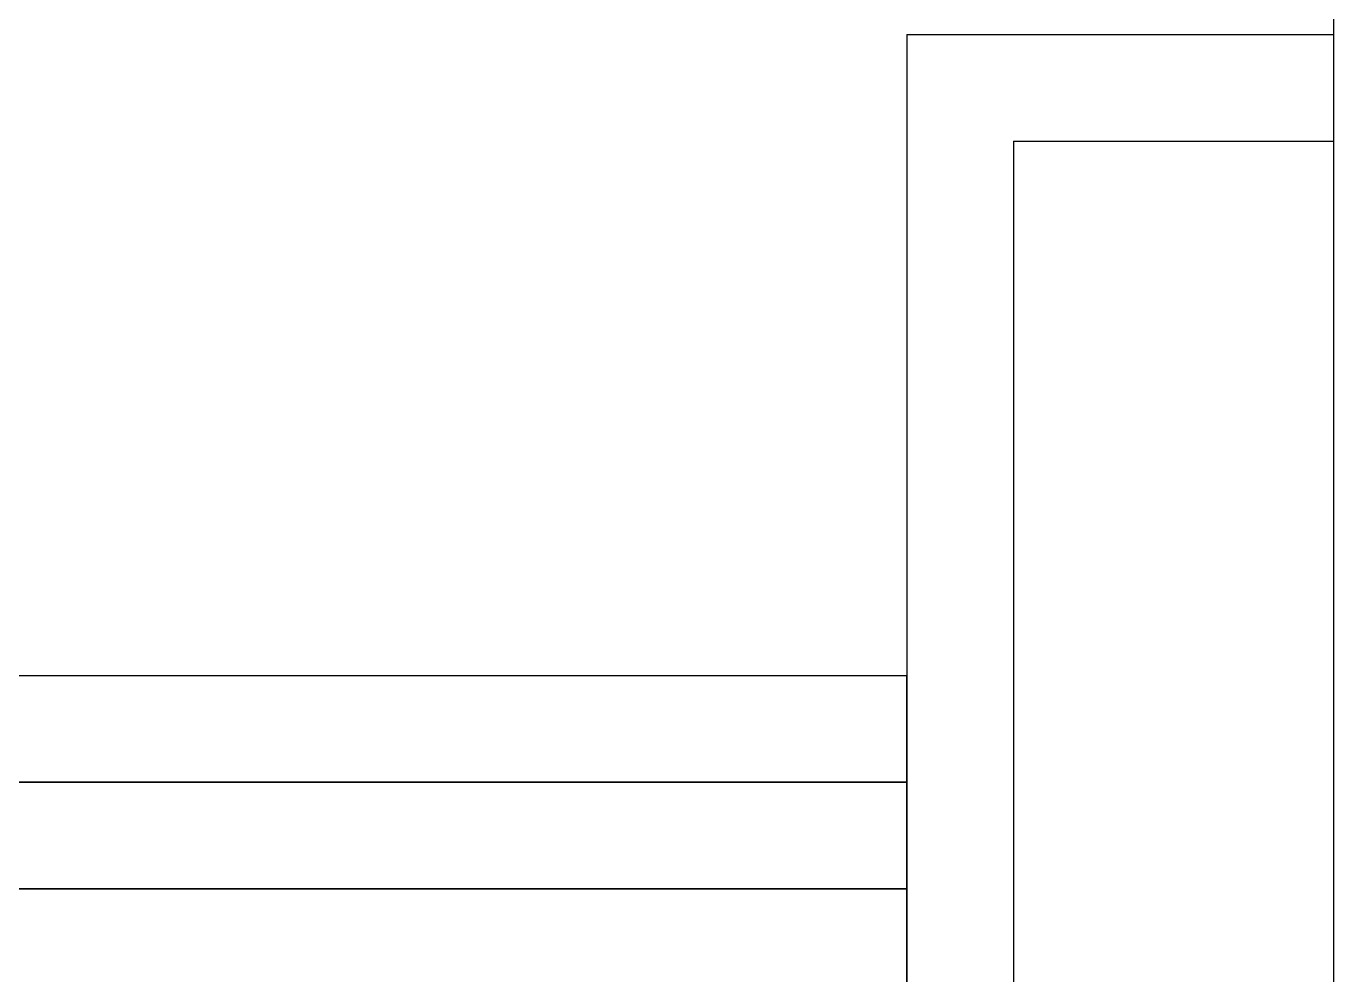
# Model space of a CAD drawing. Extents: x -19 to 297, y 0 to 420.
# Drawn here: x 194.79 to 200.92, y 218.87 to 223.31 of the extents above; entities that cross this region are included whole.
import ezdxf

# ---------------------------------------------------------------- set-up
doc = ezdxf.new("R2010")
doc.units = 0
doc.header["$MEASUREMENT"] = 0
doc.linetypes.add('K5LT_BASIC', pattern=[0])
doc.layers.add('Системный слой', color=7, linetype='Continuous')

# ---------------------------------------------------------------- blocks, each defined once
blk = doc.blocks.new('*U')
at = {"layer": 'Системный слой', "color": 5, "linetype": 'K5LT_BASIC'}
for p, q in [((188.9166, 220.2684), (198.9166, 220.2684)), ((198.9166, 220.2684), (198.9166, 219.7684)), ((188.9166, 219.7684), (198.9166, 219.7684)), ((198.9166, 219.7684), (188.9166, 219.7684)), ((198.9166, 219.7684), (198.9166, 219.2684)), ((188.9166, 219.2684), (198.9166, 219.2684)), ((198.9166, 219.2684), (188.9166, 219.2684)), ((198.9166, 219.2684), (198.9166, 218.7684))]:
    blk.add_line(p, q, dxfattribs=at)

msp = doc.modelspace()

# ---------------------------------------------------------------- linework, layer by layer
at = {"layer": 'Системный слой', "color": 5, "linetype": 'K5LT_BASIC'}
for p, q in [((200.9168, 205.7688), (200.9168, 225.7688)), ((198.9166, 223.2684), (198.9166, 217.7684)), ((198.9166, 223.2684), (200.9167, 223.2684)), ((199.4166, 222.7684), (199.4166, 214.7104)), ((199.4166, 222.7684), (200.9167, 222.7684)), ((198.9166, 213.7684), (198.9166, 220.2684))]:
    msp.add_line(p, q, dxfattribs=at)

# ---------------------------------------------------------------- block references
at = {"layer": 'Системный слой'}
msp.add_blockref('*U', (0, 0), dxfattribs=at)
msp.add_blockref('*U', (0, 0), dxfattribs=at)
msp.add_blockref('*U', (0, 0), dxfattribs=at)
msp.add_blockref('*U', (0, 0), dxfattribs=at)
msp.add_blockref('*U', (0, 0), dxfattribs=at)
msp.add_blockref('*U', (0, 0), dxfattribs=at)
msp.add_blockref('*U', (0, 0), dxfattribs=at)
msp.add_blockref('*U', (0, 0), dxfattribs=at)
msp.add_blockref('*U', (0, 0), dxfattribs=at)
msp.add_blockref('*U', (0, 0), dxfattribs=at)
msp.add_blockref('*U', (0, 0), dxfattribs=at)
msp.add_blockref('*U', (0, 0), dxfattribs=at)
msp.add_blockref('*U', (0, 0), dxfattribs=at)
msp.add_blockref('*U', (0, 0), dxfattribs=at)
msp.add_blockref('*U', (0, 0), dxfattribs=at)
msp.add_blockref('*U', (0, 0), dxfattribs=at)
msp.add_blockref('*U', (0, 0), dxfattribs=at)
msp.add_blockref('*U', (0, 0), dxfattribs=at)
msp.add_blockref('*U', (0, 0), dxfattribs=at)
msp.add_blockref('*U', (0, 0), dxfattribs=at)
msp.add_blockref('*U', (0, 0), dxfattribs=at)
msp.add_blockref('*U', (0, 0), dxfattribs=at)
msp.add_blockref('*U', (0, 0), dxfattribs=at)
msp.add_blockref('*U', (0, 0), dxfattribs=at)
msp.add_blockref('*U', (0, 0), dxfattribs=at)
msp.add_blockref('*U', (0, 0), dxfattribs=at)
msp.add_blockref('*U', (0, 0), dxfattribs=at)
msp.add_blockref('*U', (0, 0), dxfattribs=at)
msp.add_blockref('*U', (0, 0), dxfattribs=at)
msp.add_blockref('*U', (0, 0), dxfattribs=at)
msp.add_blockref('*U', (0, 0), dxfattribs=at)
msp.add_blockref('*U', (0, 0), dxfattribs=at)
msp.add_blockref('*U', (0, 0), dxfattribs=at)
msp.add_blockref('*U', (0, 0), dxfattribs=at)
msp.add_blockref('*U', (0, 0), dxfattribs=at)
msp.add_blockref('*U', (0, 0), dxfattribs=at)
msp.add_blockref('*U', (0, 0), dxfattribs=at)
msp.add_blockref('*U', (0, 0), dxfattribs=at)
msp.add_blockref('*U', (0, 0), dxfattribs=at)
msp.add_blockref('*U', (0, 0), dxfattribs=at)
msp.add_blockref('*U', (0, 0), dxfattribs=at)
msp.add_blockref('*U', (0, 0), dxfattribs=at)
msp.add_blockref('*U', (0, 0), dxfattribs=at)
msp.add_blockref('*U', (0, 0), dxfattribs=at)
msp.add_blockref('*U', (0, 0), dxfattribs=at)
msp.add_blockref('*U', (0, 0), dxfattribs=at)
msp.add_blockref('*U', (0, 0), dxfattribs=at)
msp.add_blockref('*U', (0, 0), dxfattribs=at)
msp.add_blockref('*U', (0, 0), dxfattribs=at)
msp.add_blockref('*U', (0, 0), dxfattribs=at)
msp.add_blockref('*U', (0, 0), dxfattribs=at)
msp.add_blockref('*U', (0, 0), dxfattribs=at)
msp.add_blockref('*U', (0, 0), dxfattribs=at)
msp.add_blockref('*U', (0, 0), dxfattribs=at)
msp.add_blockref('*U', (0, 0), dxfattribs=at)
msp.add_blockref('*U', (0, 0), dxfattribs=at)
msp.add_blockref('*U', (0, 0), dxfattribs=at)
msp.add_blockref('*U', (0, 0), dxfattribs=at)
msp.add_blockref('*U', (0, 0), dxfattribs=at)
msp.add_blockref('*U', (0, 0), dxfattribs=at)
msp.add_blockref('*U', (0, 0), dxfattribs=at)
msp.add_blockref('*U', (0, 0), dxfattribs=at)
msp.add_blockref('*U', (0, 0), dxfattribs=at)
msp.add_blockref('*U', (0, 0), dxfattribs=at)
msp.add_blockref('*U', (0, 0), dxfattribs=at)
msp.add_blockref('*U', (0, 0), dxfattribs=at)
msp.add_blockref('*U', (0, 0), dxfattribs=at)
msp.add_blockref('*U', (0, 0), dxfattribs=at)
msp.add_blockref('*U', (0, 0), dxfattribs=at)
msp.add_blockref('*U', (0, 0), dxfattribs=at)
msp.add_blockref('*U', (0, 0), dxfattribs=at)
msp.add_blockref('*U', (0, 0), dxfattribs=at)
msp.add_blockref('*U', (0, 0), dxfattribs=at)
msp.add_blockref('*U', (0, 0), dxfattribs=at)
msp.add_blockref('*U', (0, 0), dxfattribs=at)
msp.add_blockref('*U', (0, 0), dxfattribs=at)
msp.add_blockref('*U', (0, 0), dxfattribs=at)
msp.add_blockref('*U', (0, 0), dxfattribs=at)
msp.add_blockref('*U', (0, 0), dxfattribs=at)
msp.add_blockref('*U', (0, 0), dxfattribs=at)
msp.add_blockref('*U', (0, 0), dxfattribs=at)
msp.add_blockref('*U', (0, 0), dxfattribs=at)
msp.add_blockref('*U', (0, 0), dxfattribs=at)
msp.add_blockref('*U', (0, 0), dxfattribs=at)
msp.add_blockref('*U', (0, 0), dxfattribs=at)
msp.add_blockref('*U', (0, 0), dxfattribs=at)
msp.add_blockref('*U', (0, 0), dxfattribs=at)
msp.add_blockref('*U', (0, 0), dxfattribs=at)
msp.add_blockref('*U', (0, 0), dxfattribs=at)
msp.add_blockref('*U', (0, 0), dxfattribs=at)
msp.add_blockref('*U', (0, 0), dxfattribs=at)
msp.add_blockref('*U', (0, 0), dxfattribs=at)
msp.add_blockref('*U', (0, 0), dxfattribs=at)
msp.add_blockref('*U', (0, 0), dxfattribs=at)
msp.add_blockref('*U', (0, 0), dxfattribs=at)
msp.add_blockref('*U', (0, 0), dxfattribs=at)
msp.add_blockref('*U', (0, 0), dxfattribs=at)
msp.add_blockref('*U', (0, 0), dxfattribs=at)
msp.add_blockref('*U', (0, 0), dxfattribs=at)
msp.add_blockref('*U', (0, 0), dxfattribs=at)
msp.add_blockref('*U', (0, 0), dxfattribs=at)
msp.add_blockref('*U', (0, 0), dxfattribs=at)
msp.add_blockref('*U', (0, 0), dxfattribs=at)
msp.add_blockref('*U', (0, 0), dxfattribs=at)
msp.add_blockref('*U', (0, 0), dxfattribs=at)
msp.add_blockref('*U', (0, 0), dxfattribs=at)
msp.add_blockref('*U', (0, 0), dxfattribs=at)
msp.add_blockref('*U', (0, 0), dxfattribs=at)
msp.add_blockref('*U', (0, 0), dxfattribs=at)
msp.add_blockref('*U', (0, 0), dxfattribs=at)
msp.add_blockref('*U', (0, 0), dxfattribs=at)
msp.add_blockref('*U', (0, 0), dxfattribs=at)
msp.add_blockref('*U', (0, 0), dxfattribs=at)
msp.add_blockref('*U', (0, 0), dxfattribs=at)
msp.add_blockref('*U', (0, 0), dxfattribs=at)
msp.add_blockref('*U', (0, 0), dxfattribs=at)
msp.add_blockref('*U', (0, 0), dxfattribs=at)
msp.add_blockref('*U', (0, 0), dxfattribs=at)
msp.add_blockref('*U', (0, 0), dxfattribs=at)
msp.add_blockref('*U', (0, 0), dxfattribs=at)
msp.add_blockref('*U', (0, 0), dxfattribs=at)
msp.add_blockref('*U', (0, 0), dxfattribs=at)
msp.add_blockref('*U', (0, 0), dxfattribs=at)
msp.add_blockref('*U', (0, 0), dxfattribs=at)
msp.add_blockref('*U', (0, 0), dxfattribs=at)
msp.add_blockref('*U', (0, 0), dxfattribs=at)
msp.add_blockref('*U', (0, 0), dxfattribs=at)
msp.add_blockref('*U', (0, 0), dxfattribs=at)
msp.add_blockref('*U', (0, 0), dxfattribs=at)
msp.add_blockref('*U', (0, 0), dxfattribs=at)
msp.add_blockref('*U', (0, 0), dxfattribs=at)
msp.add_blockref('*U', (0, 0), dxfattribs=at)
msp.add_blockref('*U', (0, 0), dxfattribs=at)
msp.add_blockref('*U', (0, 0), dxfattribs=at)
msp.add_blockref('*U', (0, 0), dxfattribs=at)
msp.add_blockref('*U', (0, 0), dxfattribs=at)
msp.add_blockref('*U', (0, 0), dxfattribs=at)
msp.add_blockref('*U', (0, 0), dxfattribs=at)
msp.add_blockref('*U', (0, 0), dxfattribs=at)
msp.add_blockref('*U', (0, 0), dxfattribs=at)
msp.add_blockref('*U', (0, 0), dxfattribs=at)
msp.add_blockref('*U', (0, 0), dxfattribs=at)
msp.add_blockref('*U', (0, 0), dxfattribs=at)
msp.add_blockref('*U', (0, 0), dxfattribs=at)
msp.add_blockref('*U', (0, 0), dxfattribs=at)
msp.add_blockref('*U', (0, 0), dxfattribs=at)
msp.add_blockref('*U', (0, 0), dxfattribs=at)
msp.add_blockref('*U', (0, 0), dxfattribs=at)
msp.add_blockref('*U', (0, 0), dxfattribs=at)
msp.add_blockref('*U', (0, 0), dxfattribs=at)
msp.add_blockref('*U', (0, 0), dxfattribs=at)
msp.add_blockref('*U', (0, 0), dxfattribs=at)
msp.add_blockref('*U', (0, 0), dxfattribs=at)
msp.add_blockref('*U', (0, 0), dxfattribs=at)
msp.add_blockref('*U', (0, 0), dxfattribs=at)
msp.add_blockref('*U', (0, 0), dxfattribs=at)
msp.add_blockref('*U', (0, 0), dxfattribs=at)
msp.add_blockref('*U', (0, 0), dxfattribs=at)
msp.add_blockref('*U', (0, 0), dxfattribs=at)
msp.add_blockref('*U', (0, 0), dxfattribs=at)
msp.add_blockref('*U', (0, 0), dxfattribs=at)
msp.add_blockref('*U', (0, 0), dxfattribs=at)
msp.add_blockref('*U', (0, 0), dxfattribs=at)
msp.add_blockref('*U', (0, 0), dxfattribs=at)
msp.add_blockref('*U', (0, 0), dxfattribs=at)
msp.add_blockref('*U', (0, 0), dxfattribs=at)
msp.add_blockref('*U', (0, 0), dxfattribs=at)
msp.add_blockref('*U', (0, 0), dxfattribs=at)
msp.add_blockref('*U', (0, 0), dxfattribs=at)
msp.add_blockref('*U', (0, 0), dxfattribs=at)
msp.add_blockref('*U', (0, 0), dxfattribs=at)
msp.add_blockref('*U', (0, 0), dxfattribs=at)
msp.add_blockref('*U', (0, 0), dxfattribs=at)
msp.add_blockref('*U', (0, 0), dxfattribs=at)
msp.add_blockref('*U', (0, 0), dxfattribs=at)
msp.add_blockref('*U', (0, 0), dxfattribs=at)
msp.add_blockref('*U', (0, 0), dxfattribs=at)
msp.add_blockref('*U', (0, 0), dxfattribs=at)
msp.add_blockref('*U', (0, 0), dxfattribs=at)
msp.add_blockref('*U', (0, 0), dxfattribs=at)
msp.add_blockref('*U', (0, 0), dxfattribs=at)
msp.add_blockref('*U', (0, 0), dxfattribs=at)
msp.add_blockref('*U', (0, 0), dxfattribs=at)
msp.add_blockref('*U', (0, 0), dxfattribs=at)
msp.add_blockref('*U', (0, 0), dxfattribs=at)
msp.add_blockref('*U', (0, 0), dxfattribs=at)
msp.add_blockref('*U', (0, 0), dxfattribs=at)
msp.add_blockref('*U', (0, 0), dxfattribs=at)
msp.add_blockref('*U', (0, 0), dxfattribs=at)
msp.add_blockref('*U', (0, 0), dxfattribs=at)
msp.add_blockref('*U', (0, 0), dxfattribs=at)
msp.add_blockref('*U', (0, 0), dxfattribs=at)
msp.add_blockref('*U', (0, 0), dxfattribs=at)
msp.add_blockref('*U', (0, 0), dxfattribs=at)
msp.add_blockref('*U', (0, 0), dxfattribs=at)
msp.add_blockref('*U', (0, 0), dxfattribs=at)
msp.add_blockref('*U', (0, 0), dxfattribs=at)
msp.add_blockref('*U', (0, 0), dxfattribs=at)
msp.add_blockref('*U', (0, 0), dxfattribs=at)
msp.add_blockref('*U', (0, 0), dxfattribs=at)
msp.add_blockref('*U', (0, 0), dxfattribs=at)
msp.add_blockref('*U', (0, 0), dxfattribs=at)
msp.add_blockref('*U', (0, 0), dxfattribs=at)
msp.add_blockref('*U', (0, 0), dxfattribs=at)
msp.add_blockref('*U', (0, 0), dxfattribs=at)
msp.add_blockref('*U', (0, 0), dxfattribs=at)
msp.add_blockref('*U', (0, 0), dxfattribs=at)
msp.add_blockref('*U', (0, 0), dxfattribs=at)
msp.add_blockref('*U', (0, 0), dxfattribs=at)
msp.add_blockref('*U', (0, 0), dxfattribs=at)
msp.add_blockref('*U', (0, 0), dxfattribs=at)
msp.add_blockref('*U', (0, 0), dxfattribs=at)
msp.add_blockref('*U', (0, 0), dxfattribs=at)
msp.add_blockref('*U', (0, 0), dxfattribs=at)
msp.add_blockref('*U', (0, 0), dxfattribs=at)
msp.add_blockref('*U', (0, 0), dxfattribs=at)
msp.add_blockref('*U', (0, 0), dxfattribs=at)
msp.add_blockref('*U', (0, 0), dxfattribs=at)
msp.add_blockref('*U', (0, 0), dxfattribs=at)
msp.add_blockref('*U', (0, 0), dxfattribs=at)
msp.add_blockref('*U', (0, 0), dxfattribs=at)
msp.add_blockref('*U', (0, 0), dxfattribs=at)
msp.add_blockref('*U', (0, 0), dxfattribs=at)
msp.add_blockref('*U', (0, 0), dxfattribs=at)
msp.add_blockref('*U', (0, 0), dxfattribs=at)
msp.add_blockref('*U', (0, 0), dxfattribs=at)
msp.add_blockref('*U', (0, 0), dxfattribs=at)
msp.add_blockref('*U', (0, 0), dxfattribs=at)
msp.add_blockref('*U', (0, 0), dxfattribs=at)
msp.add_blockref('*U', (0, 0), dxfattribs=at)
msp.add_blockref('*U', (0, 0), dxfattribs=at)
msp.add_blockref('*U', (0, 0), dxfattribs=at)
msp.add_blockref('*U', (0, 0), dxfattribs=at)
msp.add_blockref('*U', (0, 0), dxfattribs=at)
msp.add_blockref('*U', (0, 0), dxfattribs=at)
msp.add_blockref('*U', (0, 0), dxfattribs=at)
msp.add_blockref('*U', (0, 0), dxfattribs=at)
msp.add_blockref('*U', (0, 0), dxfattribs=at)
msp.add_blockref('*U', (0, 0), dxfattribs=at)
msp.add_blockref('*U', (0, 0), dxfattribs=at)
msp.add_blockref('*U', (0, 0), dxfattribs=at)
msp.add_blockref('*U', (0, 0), dxfattribs=at)
msp.add_blockref('*U', (0, 0), dxfattribs=at)
msp.add_blockref('*U', (0, 0), dxfattribs=at)
msp.add_blockref('*U', (0, 0), dxfattribs=at)
msp.add_blockref('*U', (0, 0), dxfattribs=at)
msp.add_blockref('*U', (0, 0), dxfattribs=at)
msp.add_blockref('*U', (0, 0), dxfattribs=at)
msp.add_blockref('*U', (0, 0), dxfattribs=at)
msp.add_blockref('*U', (0, 0), dxfattribs=at)
msp.add_blockref('*U', (0, 0), dxfattribs=at)
msp.add_blockref('*U', (0, 0), dxfattribs=at)
msp.add_blockref('*U', (0, 0), dxfattribs=at)
msp.add_blockref('*U', (0, 0), dxfattribs=at)
msp.add_blockref('*U', (0, 0), dxfattribs=at)
msp.add_blockref('*U', (0, 0), dxfattribs=at)
msp.add_blockref('*U', (0, 0), dxfattribs=at)
msp.add_blockref('*U', (0, 0), dxfattribs=at)
msp.add_blockref('*U', (0, 0), dxfattribs=at)
msp.add_blockref('*U', (0, 0), dxfattribs=at)
msp.add_blockref('*U', (0, 0), dxfattribs=at)
msp.add_blockref('*U', (0, 0), dxfattribs=at)
msp.add_blockref('*U', (0, 0), dxfattribs=at)
msp.add_blockref('*U', (0, 0), dxfattribs=at)
msp.add_blockref('*U', (0, 0), dxfattribs=at)
msp.add_blockref('*U', (0, 0), dxfattribs=at)
msp.add_blockref('*U', (0, 0), dxfattribs=at)
msp.add_blockref('*U', (0, 0), dxfattribs=at)
msp.add_blockref('*U', (0, 0), dxfattribs=at)
msp.add_blockref('*U', (0, 0), dxfattribs=at)
msp.add_blockref('*U', (0, 0), dxfattribs=at)
msp.add_blockref('*U', (0, 0), dxfattribs=at)
msp.add_blockref('*U', (0, 0), dxfattribs=at)
msp.add_blockref('*U', (0, 0), dxfattribs=at)
msp.add_blockref('*U', (0, 0), dxfattribs=at)
msp.add_blockref('*U', (0, 0), dxfattribs=at)
msp.add_blockref('*U', (0, 0), dxfattribs=at)
msp.add_blockref('*U', (0, 0), dxfattribs=at)
msp.add_blockref('*U', (0, 0), dxfattribs=at)
msp.add_blockref('*U', (0, 0), dxfattribs=at)
msp.add_blockref('*U', (0, 0), dxfattribs=at)
msp.add_blockref('*U', (0, 0), dxfattribs=at)
msp.add_blockref('*U', (0, 0), dxfattribs=at)
msp.add_blockref('*U', (0, 0), dxfattribs=at)
msp.add_blockref('*U', (0, 0), dxfattribs=at)
msp.add_blockref('*U', (0, 0), dxfattribs=at)
msp.add_blockref('*U', (0, 0), dxfattribs=at)
msp.add_blockref('*U', (0, 0), dxfattribs=at)
msp.add_blockref('*U', (0, 0), dxfattribs=at)
msp.add_blockref('*U', (0, 0), dxfattribs=at)
msp.add_blockref('*U', (0, 0), dxfattribs=at)
msp.add_blockref('*U', (0, 0), dxfattribs=at)
msp.add_blockref('*U', (0, 0), dxfattribs=at)
msp.add_blockref('*U', (0, 0), dxfattribs=at)
msp.add_blockref('*U', (0, 0), dxfattribs=at)
msp.add_blockref('*U', (0, 0), dxfattribs=at)
msp.add_blockref('*U', (0, 0), dxfattribs=at)
msp.add_blockref('*U', (0, 0), dxfattribs=at)
msp.add_blockref('*U', (0, 0), dxfattribs=at)
msp.add_blockref('*U', (0, 0), dxfattribs=at)
msp.add_blockref('*U', (0, 0), dxfattribs=at)
msp.add_blockref('*U', (0, 0), dxfattribs=at)
msp.add_blockref('*U', (0, 0), dxfattribs=at)
msp.add_blockref('*U', (0, 0), dxfattribs=at)
msp.add_blockref('*U', (0, 0), dxfattribs=at)
msp.add_blockref('*U', (0, 0), dxfattribs=at)
msp.add_blockref('*U', (0, 0), dxfattribs=at)
msp.add_blockref('*U', (0, 0), dxfattribs=at)
msp.add_blockref('*U', (0, 0), dxfattribs=at)
msp.add_blockref('*U', (0, 0), dxfattribs=at)
msp.add_blockref('*U', (0, 0), dxfattribs=at)
msp.add_blockref('*U', (0, 0), dxfattribs=at)
msp.add_blockref('*U', (0, 0), dxfattribs=at)
msp.add_blockref('*U', (0, 0), dxfattribs=at)
msp.add_blockref('*U', (0, 0), dxfattribs=at)
msp.add_blockref('*U', (0, 0), dxfattribs=at)
msp.add_blockref('*U', (0, 0), dxfattribs=at)
msp.add_blockref('*U', (0, 0), dxfattribs=at)
msp.add_blockref('*U', (0, 0), dxfattribs=at)
msp.add_blockref('*U', (0, 0), dxfattribs=at)
msp.add_blockref('*U', (0, 0), dxfattribs=at)
msp.add_blockref('*U', (0, 0), dxfattribs=at)
msp.add_blockref('*U', (0, 0), dxfattribs=at)
msp.add_blockref('*U', (0, 0), dxfattribs=at)
msp.add_blockref('*U', (0, 0), dxfattribs=at)
msp.add_blockref('*U', (0, 0), dxfattribs=at)
msp.add_blockref('*U', (0, 0), dxfattribs=at)
msp.add_blockref('*U', (0, 0), dxfattribs=at)
msp.add_blockref('*U', (0, 0), dxfattribs=at)
msp.add_blockref('*U', (0, 0), dxfattribs=at)
msp.add_blockref('*U', (0, 0), dxfattribs=at)
msp.add_blockref('*U', (0, 0), dxfattribs=at)
msp.add_blockref('*U', (0, 0), dxfattribs=at)
msp.add_blockref('*U', (0, 0), dxfattribs=at)
msp.add_blockref('*U', (0, 0), dxfattribs=at)
msp.add_blockref('*U', (0, 0), dxfattribs=at)
msp.add_blockref('*U', (0, 0), dxfattribs=at)
msp.add_blockref('*U', (0, 0), dxfattribs=at)
msp.add_blockref('*U', (0, 0), dxfattribs=at)
msp.add_blockref('*U', (0, 0), dxfattribs=at)
msp.add_blockref('*U', (0, 0), dxfattribs=at)
msp.add_blockref('*U', (0, 0), dxfattribs=at)
msp.add_blockref('*U', (0, 0), dxfattribs=at)
msp.add_blockref('*U', (0, 0), dxfattribs=at)
msp.add_blockref('*U', (0, 0), dxfattribs=at)
msp.add_blockref('*U', (0, 0), dxfattribs=at)
msp.add_blockref('*U', (0, 0), dxfattribs=at)
msp.add_blockref('*U', (0, 0), dxfattribs=at)
msp.add_blockref('*U', (0, 0), dxfattribs=at)
msp.add_blockref('*U', (0, 0), dxfattribs=at)
msp.add_blockref('*U', (0, 0), dxfattribs=at)
msp.add_blockref('*U', (0, 0), dxfattribs=at)
msp.add_blockref('*U', (0, 0), dxfattribs=at)
msp.add_blockref('*U', (0, 0), dxfattribs=at)
msp.add_blockref('*U', (0, 0), dxfattribs=at)
msp.add_blockref('*U', (0, 0), dxfattribs=at)
msp.add_blockref('*U', (0, 0), dxfattribs=at)
msp.add_blockref('*U', (0, 0), dxfattribs=at)
msp.add_blockref('*U', (0, 0), dxfattribs=at)
msp.add_blockref('*U', (0, 0), dxfattribs=at)
msp.add_blockref('*U', (0, 0), dxfattribs=at)
msp.add_blockref('*U', (0, 0), dxfattribs=at)
msp.add_blockref('*U', (0, 0), dxfattribs=at)
msp.add_blockref('*U', (0, 0), dxfattribs=at)
msp.add_blockref('*U', (0, 0), dxfattribs=at)
msp.add_blockref('*U', (0, 0), dxfattribs=at)
msp.add_blockref('*U', (0, 0), dxfattribs=at)
msp.add_blockref('*U', (0, 0), dxfattribs=at)
msp.add_blockref('*U', (0, 0), dxfattribs=at)
msp.add_blockref('*U', (0, 0), dxfattribs=at)
msp.add_blockref('*U', (0, 0), dxfattribs=at)
msp.add_blockref('*U', (0, 0), dxfattribs=at)
msp.add_blockref('*U', (0, 0), dxfattribs=at)
msp.add_blockref('*U', (0, 0), dxfattribs=at)
msp.add_blockref('*U', (0, 0), dxfattribs=at)
msp.add_blockref('*U', (0, 0), dxfattribs=at)
msp.add_blockref('*U', (0, 0), dxfattribs=at)
msp.add_blockref('*U', (0, 0), dxfattribs=at)
msp.add_blockref('*U', (0, 0), dxfattribs=at)
msp.add_blockref('*U', (0, 0), dxfattribs=at)
msp.add_blockref('*U', (0, 0), dxfattribs=at)
msp.add_blockref('*U', (0, 0), dxfattribs=at)
msp.add_blockref('*U', (0, 0), dxfattribs=at)
msp.add_blockref('*U', (0, 0), dxfattribs=at)
msp.add_blockref('*U', (0, 0), dxfattribs=at)
msp.add_blockref('*U', (0, 0), dxfattribs=at)
msp.add_blockref('*U', (0, 0), dxfattribs=at)
msp.add_blockref('*U', (0, 0), dxfattribs=at)
msp.add_blockref('*U', (0, 0), dxfattribs=at)
msp.add_blockref('*U', (0, 0), dxfattribs=at)
msp.add_blockref('*U', (0, 0), dxfattribs=at)
msp.add_blockref('*U', (0, 0), dxfattribs=at)
msp.add_blockref('*U', (0, 0), dxfattribs=at)
msp.add_blockref('*U', (0, 0), dxfattribs=at)
msp.add_blockref('*U', (0, 0), dxfattribs=at)
msp.add_blockref('*U', (0, 0), dxfattribs=at)
msp.add_blockref('*U', (0, 0), dxfattribs=at)
msp.add_blockref('*U', (0, 0), dxfattribs=at)
msp.add_blockref('*U', (0, 0), dxfattribs=at)
msp.add_blockref('*U', (0, 0), dxfattribs=at)
msp.add_blockref('*U', (0, 0), dxfattribs=at)
msp.add_blockref('*U', (0, 0), dxfattribs=at)
msp.add_blockref('*U', (0, 0), dxfattribs=at)
msp.add_blockref('*U', (0, 0), dxfattribs=at)
msp.add_blockref('*U', (0, 0), dxfattribs=at)
msp.add_blockref('*U', (0, 0), dxfattribs=at)
msp.add_blockref('*U', (0, 0), dxfattribs=at)
msp.add_blockref('*U', (0, 0), dxfattribs=at)
msp.add_blockref('*U', (0, 0), dxfattribs=at)
msp.add_blockref('*U', (0, 0), dxfattribs=at)
msp.add_blockref('*U', (0, 0), dxfattribs=at)
msp.add_blockref('*U', (0, 0), dxfattribs=at)
msp.add_blockref('*U', (0, 0), dxfattribs=at)
msp.add_blockref('*U', (0, 0), dxfattribs=at)
msp.add_blockref('*U', (0, 0), dxfattribs=at)
msp.add_blockref('*U', (0, 0), dxfattribs=at)
msp.add_blockref('*U', (0, 0), dxfattribs=at)
msp.add_blockref('*U', (0, 0), dxfattribs=at)
msp.add_blockref('*U', (0, 0), dxfattribs=at)
msp.add_blockref('*U', (0, 0), dxfattribs=at)
msp.add_blockref('*U', (0, 0), dxfattribs=at)
msp.add_blockref('*U', (0, 0), dxfattribs=at)
msp.add_blockref('*U', (0, 0), dxfattribs=at)
msp.add_blockref('*U', (0, 0), dxfattribs=at)
msp.add_blockref('*U', (0, 0), dxfattribs=at)
msp.add_blockref('*U', (0, 0), dxfattribs=at)
msp.add_blockref('*U', (0, 0), dxfattribs=at)
msp.add_blockref('*U', (0, 0), dxfattribs=at)
msp.add_blockref('*U', (0, 0), dxfattribs=at)
msp.add_blockref('*U', (0, 0), dxfattribs=at)
msp.add_blockref('*U', (0, 0), dxfattribs=at)
msp.add_blockref('*U', (0, 0), dxfattribs=at)
msp.add_blockref('*U', (0, 0), dxfattribs=at)
msp.add_blockref('*U', (0, 0), dxfattribs=at)
msp.add_blockref('*U', (0, 0), dxfattribs=at)
msp.add_blockref('*U', (0, 0), dxfattribs=at)
msp.add_blockref('*U', (0, 0), dxfattribs=at)
msp.add_blockref('*U', (0, 0), dxfattribs=at)
msp.add_blockref('*U', (0, 0), dxfattribs=at)
msp.add_blockref('*U', (0, 0), dxfattribs=at)
msp.add_blockref('*U', (0, 0), dxfattribs=at)
msp.add_blockref('*U', (0, 0), dxfattribs=at)
msp.add_blockref('*U', (0, 0), dxfattribs=at)
msp.add_blockref('*U', (0, 0), dxfattribs=at)
msp.add_blockref('*U', (0, 0), dxfattribs=at)
msp.add_blockref('*U', (0, 0), dxfattribs=at)
msp.add_blockref('*U', (0, 0), dxfattribs=at)
msp.add_blockref('*U', (0, 0), dxfattribs=at)
msp.add_blockref('*U', (0, 0), dxfattribs=at)
msp.add_blockref('*U', (0, 0), dxfattribs=at)

doc.saveas('drawing.dxf')
